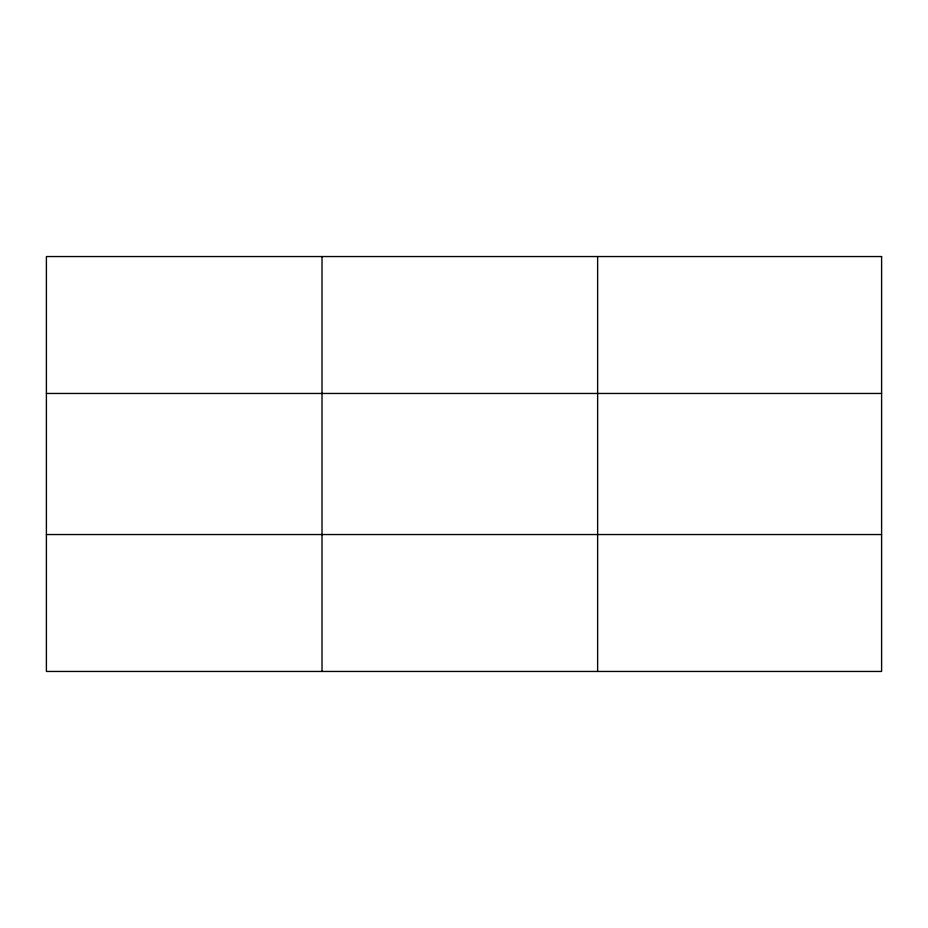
<?xml version="1.0" encoding="UTF-8"?>
<svg xmlns="http://www.w3.org/2000/svg" width="928" height="928" viewBox="0 0 928 928"><rect width="100%" height="100%" fill="white"/><g stroke="black" fill="none" stroke-linecap="round" stroke-linejoin="round"><path stroke-width="1.39" d="M322.016 671.454L322.016 256.546M597.632 671.454L597.632 256.546M46.4 393.46L881.6 393.46M46.4 534.54L881.6 534.54M881.6 256.546L881.6 671.454L46.4 671.454L46.4 256.546L881.6 256.546"/></g></svg>
